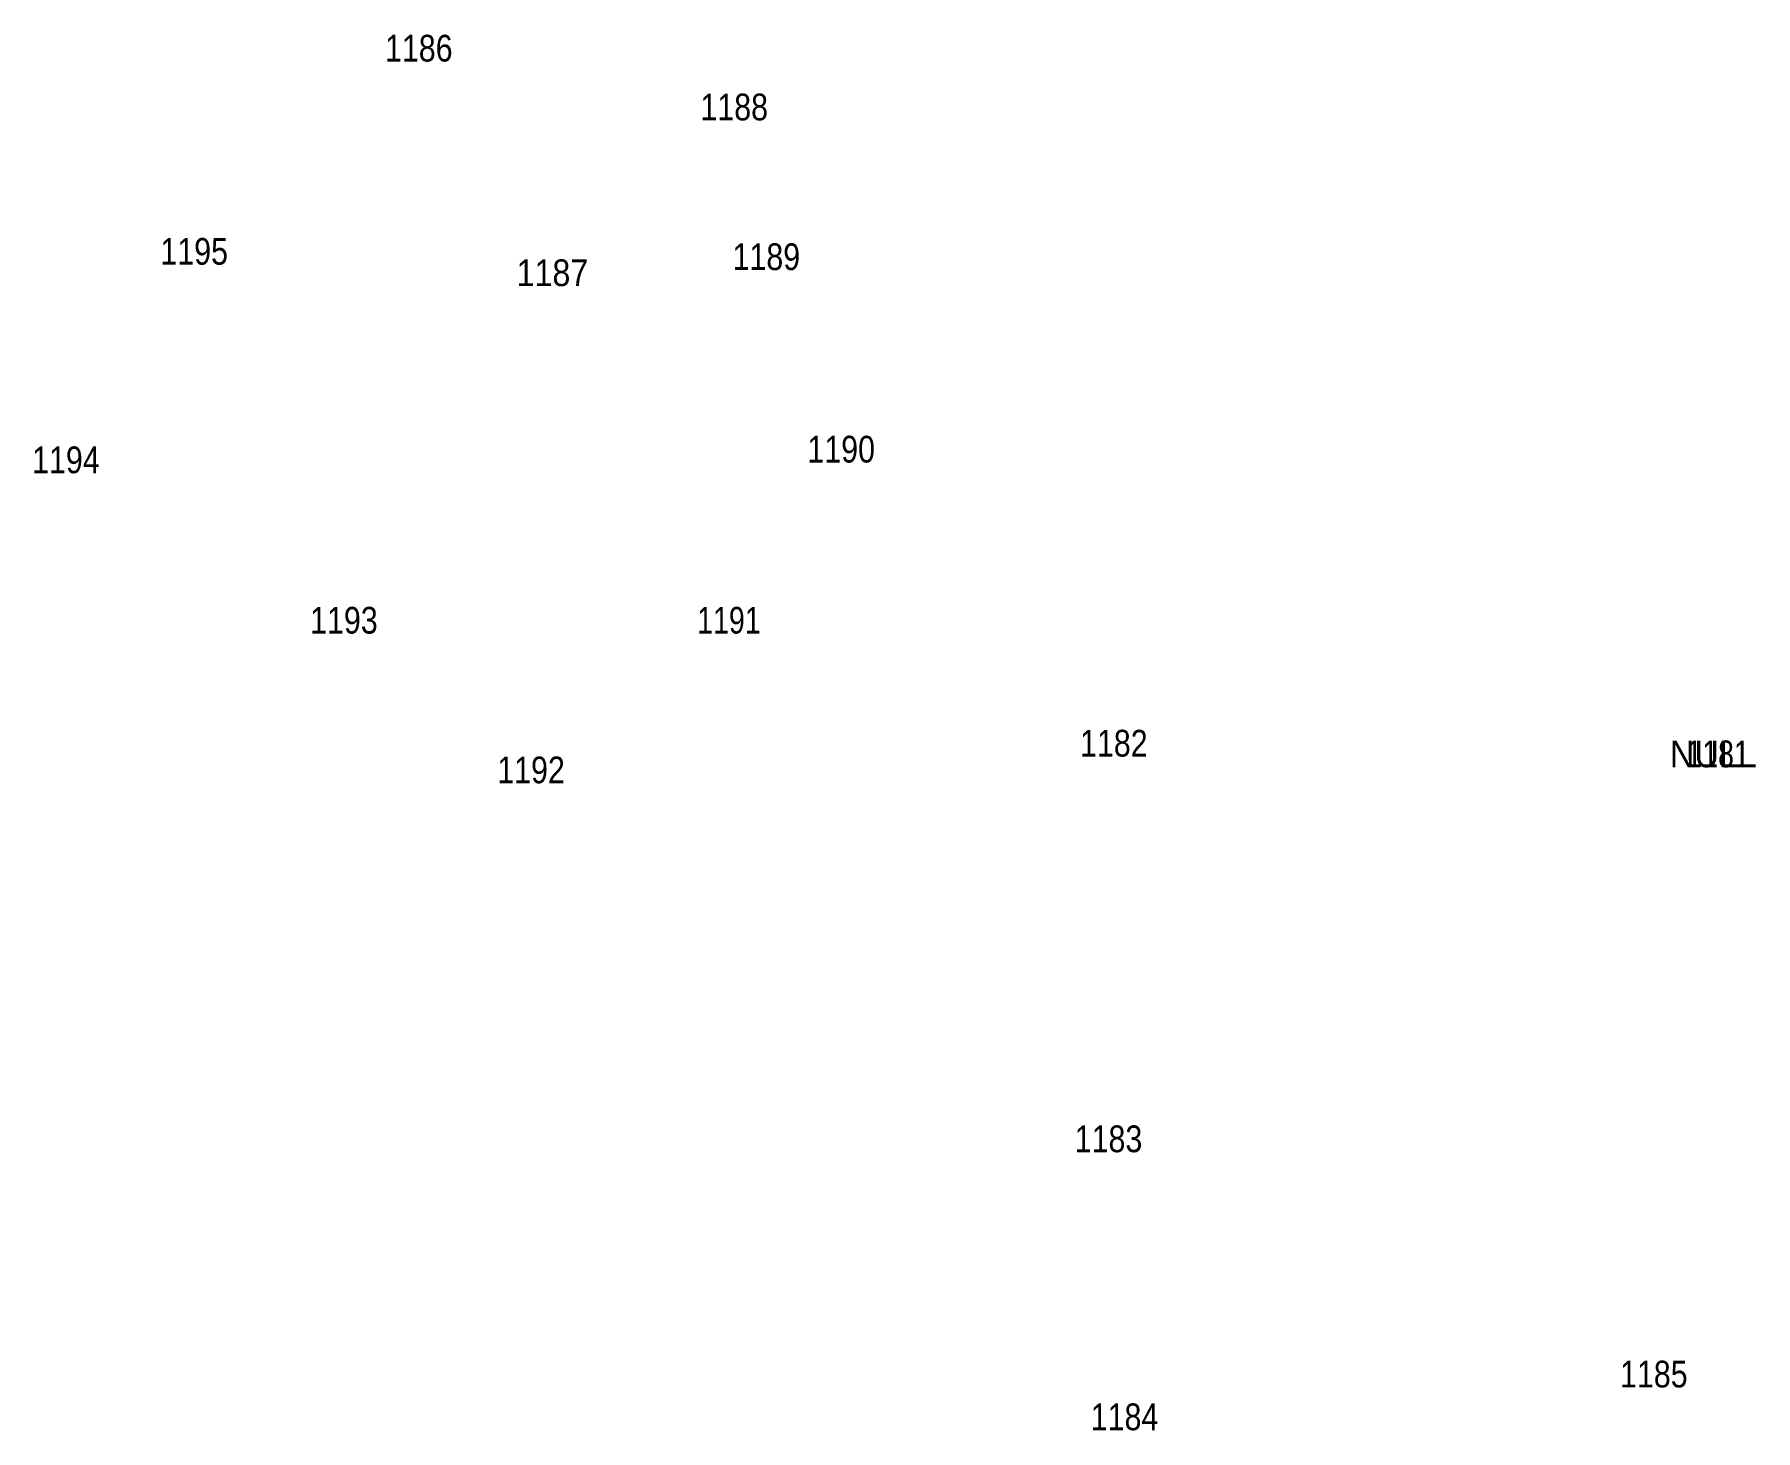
# Model space of a CAD drawing. Header units: metres. Extents: x 534341 to 536471, y 1850622 to 1851088.
# Drawn here: x 534341.1 to 534663, y 1850826.4 to 1851087.6 of the extents above.
import ezdxf
from ezdxf.enums import TextEntityAlignment as Align

# ---------------------------------------------------------------- set-up
doc = ezdxf.new("R2010")
doc.units = ezdxf.units.M
doc.header["$LTSCALE"] = 2
doc.layers.add('12', color=7, linetype='Continuous')

msp = doc.modelspace()

# ---------------------------------------------------------------- texts
at = {"layer": '12'}
for s, width, p in [('1186', 0.85, (534413, 1851082.5)), ('1188', 0.85, (534472, 1851071.5)), ('1195', 0.85, (534370.995, 1851044.5)), ('1189', 0.85, (534478.005, 1851043.5)), ('1187', 0.9, (534438, 1851040.5)), ('1190', 0.85, (534492.005, 1851007.5)), ('1194', 0.85, (534347, 1851005.5)), ('1193', 0.85, (534399, 1850975.5)), ('1191', 0.8, (534471.005, 1850975.5)), ('1182', 0.85, (534543, 1850952.5)), ('NULL ', 0.95, (534656, 1850950.5)), ('1181', 0.8, (534656.005, 1850950.5)), ('1192', 0.85, (534434, 1850947.5)), ('1183', 0.85, (534542, 1850878.5)), ('1185', 0.85, (534643.995, 1850834.5)), ('1184', 0.85, (534545, 1850826.5))]:
    msp.add_text(s, height=5, dxfattribs=dict(at, width=width)).set_placement(p, align=Align.CENTER)

doc.saveas('drawing.dxf')
